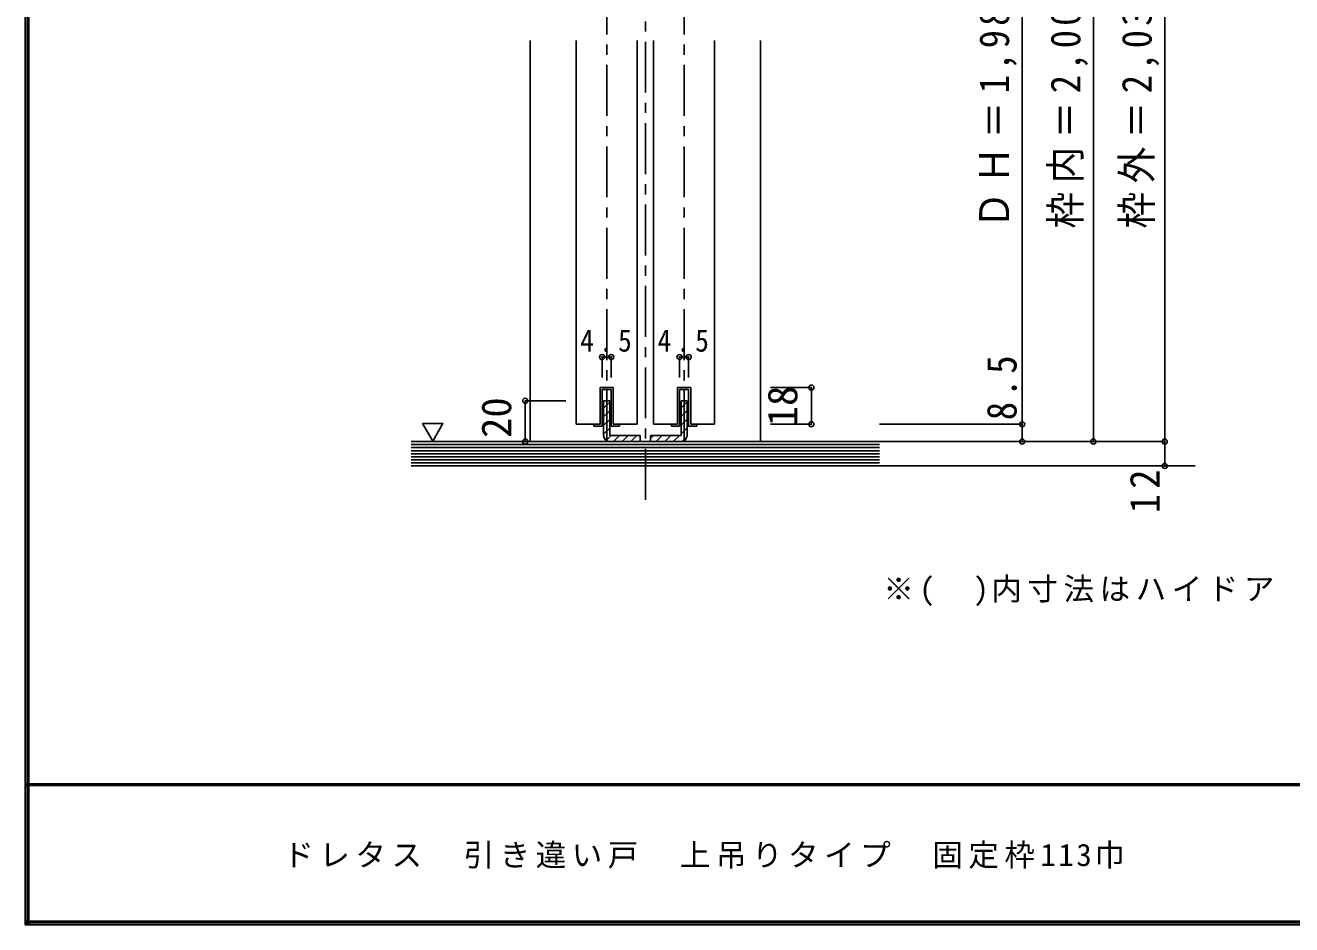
# Model space of a CAD drawing. Units: millimetres, scale not verified. Extents: x -973 to 977, y -718 to 696.
# Drawn here: x -973 to -352, y -701 to -259 of the extents above; entities that cross this region are included whole.
import ezdxf
from ezdxf.enums import TextEntityAlignment as Align

# ---------------------------------------------------------------- set-up
doc = ezdxf.new("R2010")
doc.units = ezdxf.units.MM
doc.header["$LTSCALE"] = 5
doc.header["$PDMODE"] = 32
doc.header["$PDSIZE"] = 2.5
doc.linetypes.add('CHAIN1', pattern=[8, 5, -1, 1, -1])
doc.linetypes.add('DASHED1', pattern=[1.8, 1.2, -0.6])
for name, color, linetype in [('0-1_通り芯', 4, 'CHAIN1'), ('0-3_仕上げ', 2, 'Continuous'), ('0-4_枠', 3, 'Continuous'), ('0-6_扉', 6, 'Continuous'), ('0-7_金物', 7, 'Continuous'), ('0-A_文字', 3, 'Continuous'), ('0-B_寸法', 7, 'Continuous'), ('0-C_ハッチ', 4, 'DASHED1'), ('F-1_枠', 6, 'Continuous'), ('F-A_文字', 7, 'Continuous')]:
    doc.layers.add(name, color=color, linetype=linetype)
doc.styles.add('ＭＳ ゴシック', font='')
doc.styles.get('ＭＳ ゴシック').set_extended_font_data('MS Gothic')

msp = doc.modelspace()

# ---------------------------------------------------------------- linework, layer by layer
at = {"layer": '0-1_通り芯'}
for p, q in [((-668.877, -492.075), (-668.877, 32.5)), ((-687.877, -463.5), (-687.877, -39.5)), ((-649.877, -463.5), (-649.877, -39.5)), ((-783.877, -475.5), (-394.877, -475.5))]:
    msp.add_line(p, q, dxfattribs=at)
at = {"layer": '0-3_仕上げ'}
for p, q in [((-553.877, -463.5), (-783.877, -463.5)), ((-553.877, -475.5), (-783.877, -475.5))]:
    msp.add_line(p, q, dxfattribs=at)
at = {"layer": '0-3_仕上げ', "color": 7}
for p, q in [((-553.877, -465), (-783.877, -465)), ((-553.877, -466.5), (-783.877, -466.5)), ((-553.877, -468), (-783.877, -468)), ((-553.877, -469.5), (-783.877, -469.5)), ((-553.877, -471), (-783.877, -471)), ((-553.877, -472.5), (-783.877, -472.5)), ((-553.877, -474), (-783.877, -474))]:
    msp.add_line(p, q, dxfattribs=at)
at = {"layer": '0-4_枠', "color": 4}
for p, q in [((-725.377, -266.5), (-725.377, -463.5)), ((-612.377, -463.5), (-612.377, -266.5))]:
    msp.add_line(p, q, dxfattribs=at)
at = {"layer": '0-6_扉'}
for p, q in [((-702.877, -266.5), (-702.877, -455)), ((-672.877, -266.5), (-672.877, -455)), ((-664.877, -266.5), (-664.877, -455)), ((-634.877, -266.5), (-634.877, -455)), ((-684.627, -437), (-684.627, -455)), ((-646.627, -437), (-646.627, -455)), ((-691.127, -455), (-702.877, -455)), ((-672.877, -455), (-684.627, -455)), ((-653.127, -455), (-664.877, -455)), ((-634.877, -455), (-646.627, -455))]:
    msp.add_line(p, q, dxfattribs=at)
for points in [[(-684.627, -437), (-691.127, -437), (-691.127, -455)], [(-646.627, -437), (-653.127, -437), (-653.127, -455)]]:
    msp.add_lwpolyline(points, dxfattribs=at)
at = {"layer": '0-7_金物'}
for p, q in [((-691.127, -437), (-684.627, -437)), ((-685.627, -438), (-690.127, -438)), ((-690.127, -456), (-690.127, -438)), ((-685.627, -438), (-685.627, -456)), ((-684.627, -437), (-684.627, -455)), ((-653.127, -437), (-646.627, -437)), ((-647.627, -438), (-652.127, -438)), ((-652.127, -456), (-652.127, -438)), ((-647.627, -438), (-647.627, -456)), ((-646.627, -437), (-646.627, -455)), ((-690.127, -456), (-694.127, -456)), ((-685.627, -456), (-681.627, -456)), ((-652.127, -456), (-656.127, -456)), ((-647.627, -456), (-643.627, -456))]:
    msp.add_line(p, q, dxfattribs=at)
at = {"layer": '0-7_金物', "color": 3}
for p, q in [((-689.377, -460.5), (-689.377, -443.5)), ((-686.377, -443.5), (-689.377, -443.5)), ((-686.377, -443.5), (-686.377, -460.5)), ((-651.377, -443.5), (-651.377, -460.5)), ((-651.377, -443.5), (-648.377, -443.5)), ((-648.377, -460.5), (-648.377, -443.5)), ((-671.377, -460.5), (-686.377, -460.5)), ((-686.377, -463.5), (-671.377, -463.5)), ((-671.377, -460.5), (-671.377, -463.5)), ((-666.377, -460.5), (-651.377, -460.5)), ((-666.377, -460.5), (-666.377, -463.5)), ((-651.377, -463.5), (-666.377, -463.5))]:
    msp.add_line(p, q, dxfattribs=at)
at = {"layer": '0-7_金物'}
for points in [[(-694.127, -456), (-694.127, -455), (-691.127, -455), (-691.127, -437)], [(-656.127, -456), (-656.127, -455), (-653.127, -455), (-653.127, -437)], [(-684.627, -455), (-681.627, -455), (-681.627, -456)], [(-646.627, -455), (-643.627, -455), (-643.627, -456)]]:
    msp.add_lwpolyline(points, dxfattribs=at)
at = {"layer": '0-7_金物', "color": 3}
for centre, start, end in [((-686.377, -460.5), 180, 270), ((-651.377, -460.5), 270, 0)]:
    msp.add_arc(centre, 3, start, end, dxfattribs=at)
at = {"layer": '0-A_文字', "color": 7}
msp.add_line((-778.312, -454.686), (-773.312, -463.347), dxfattribs=at)
msp.add_lwpolyline([(-778.312, -454.686), (-768.312, -454.686), (-773.312, -463.347)], dxfattribs=at)
at = {"layer": '0-B_寸法', "color": 4}
for p, q in [((-413.877, -463.5), (-413.877, -25.5)), ((-448.877, -460.5), (-448.877, -55.5)), ((-690.127, -422), (-685.627, -422)), ((-690.127, -422), (-690.127, -432)), ((-685.627, -422), (-685.627, -432)), ((-652.127, -422), (-647.627, -422)), ((-652.127, -422), (-652.127, -432)), ((-647.627, -422), (-647.627, -432)), ((-587.377, -437), (-607.377, -437)), ((-587.377, -455), (-587.377, -437)), ((-727.877, -463.5), (-727.877, -443.5)), ((-727.877, -443.5), (-707.877, -443.5)), ((-587.377, -455), (-607.377, -455)), ((-483.877, -455), (-483.877, -463.5)), ((-727.877, -463.5), (-707.877, -463.5)), ((-413.877, -463.5), (-553.877, -463.5)), ((-448.877, -463.5), (-448.877, -460.5)), ((-413.877, -475.5), (-413.877, -463.5)), ((-413.877, -475.5), (-553.877, -475.5))]:
    msp.add_line(p, q, dxfattribs=at)
msp.add_lwpolyline([(-483.877, -69), (-483.877, -455), (-553.877, -455)], dxfattribs=at)
at = {"layer": '0-B_寸法'}
for p in [(-690.127, -422), (-685.627, -422), (-652.127, -422), (-647.627, -422), (-587.377, -437), (-727.877, -443.5), (-587.377, -455), (-483.877, -455), (-727.877, -463.5), (-483.877, -463.5), (-448.877, -463.5), (-413.877, -463.5), (-413.877, -475.5)]:
    msp.add_point(p, dxfattribs=at)
at = {"layer": '0-C_ハッチ', "linetype": 'Continuous'}
for p, q in [((-689.377, -447.145), (-686.377, -444.145)), ((-651.377, -446.982), (-648.377, -443.982)), ((-689.377, -451.388), (-686.377, -448.388)), ((-689.377, -455.631), (-686.377, -452.631)), ((-651.377, -451.225), (-648.377, -448.225)), ((-651.377, -455.468), (-648.377, -452.468)), ((-689.377, -459.873), (-686.377, -456.873)), ((-651.377, -459.71), (-648.377, -456.71)), ((-688.168, -462.907), (-685.761, -460.5)), ((-684.518, -463.5), (-681.518, -460.5)), ((-680.276, -463.5), (-677.276, -460.5)), ((-676.033, -463.5), (-673.033, -460.5)), ((-671.791, -463.5), (-671.378, -463.087)), ((-666.377, -461.982), (-664.895, -460.5)), ((-663.652, -463.5), (-660.652, -460.5)), ((-659.409, -463.5), (-656.409, -460.5)), ((-655.167, -463.5), (-652.167, -460.5)), ((-650.883, -463.459), (-648.417, -460.993))]:
    msp.add_line(p, q, dxfattribs=at)
at = {"layer": 'F-1_枠'}
for p, q in [((-973.347, 695.833), (-973.347, -700.833)), ((-972.514, 695.833), (-972.514, -700.833)), ((-971.68, 695.833), (-971.68, -700.833)), ((976.653, -631.667), (-973.347, -631.667)), ((976.653, -632.5), (-973.347, -632.5)), ((976.653, -699.167), (-973.347, -699.167)), ((976.653, -700), (-973.347, -700)), ((976.653, -700.833), (-973.347, -700.833))]:
    msp.add_line(p, q, dxfattribs=at)

# ---------------------------------------------------------------- texts
at = {"layer": '0-A_文字', "color": 7, "insert": (-552.029, -544.304), "char_height": 11, "attachment_point": 7, "style": 'ＭＳ ゴシック'}
msp.add_mtext('\\T1.18;※(\u3000)内寸法はハイドア', dxfattribs=at)
at = {"layer": '0-B_寸法', "style": 'ＭＳ ゴシック'}
for s, p in [('18', (-589.877, -456)), ('20', (-730.377, -461.707))]:
    msp.add_text(s, height=14.66, rotation=90, dxfattribs=at).set_placement(p, align=Align.BOTTOM_LEFT)
at = {"layer": '0-B_寸法', "char_height": 14.66, "attachment_point": 7, "rotation": 90, "style": 'ＭＳ ゴシック'}
for s, insert in [('\\T1.23;\\W0.9;ＤＨ＝1,983\\~(2,183)', (-486.377, -358.809)), ('\\T1.23;\\W0.9;枠内＝2,005\\~(2,205)', (-451.377, -358.809)), ('\\T1.23;\\W0.9;枠外＝2,035\\~(2,235)', (-416.377, -358.809)), ('\\T1.27;\\W0.9;8.5', (-486.377, -453)), ('\\T1.27;\\W0.95;12', (-416.377, -498.75))]:
    msp.add_mtext(s, dxfattribs=dict(at, insert=insert))
at = {"layer": '0-B_寸法', "char_height": 11, "attachment_point": 7, "style": 'ＭＳ ゴシック'}
for s, insert in [('\\T1.38;\\W0.9;4.5', (-700.877, -419.5)), ('\\T1.37;\\W0.9;4.5', (-662.877, -419.5))]:
    msp.add_mtext(s, dxfattribs=dict(at, insert=insert))
at = {"layer": 'F-A_文字', "insert": (-846.68, -673.333), "char_height": 11, "attachment_point": 7, "style": 'ＭＳ ゴシック'}
msp.add_mtext('\\T1.18;ドレタス\u3000引き違い戸\u3000上吊りタイプ\u3000固定枠113巾', dxfattribs=at)

doc.saveas('drawing.dxf')
